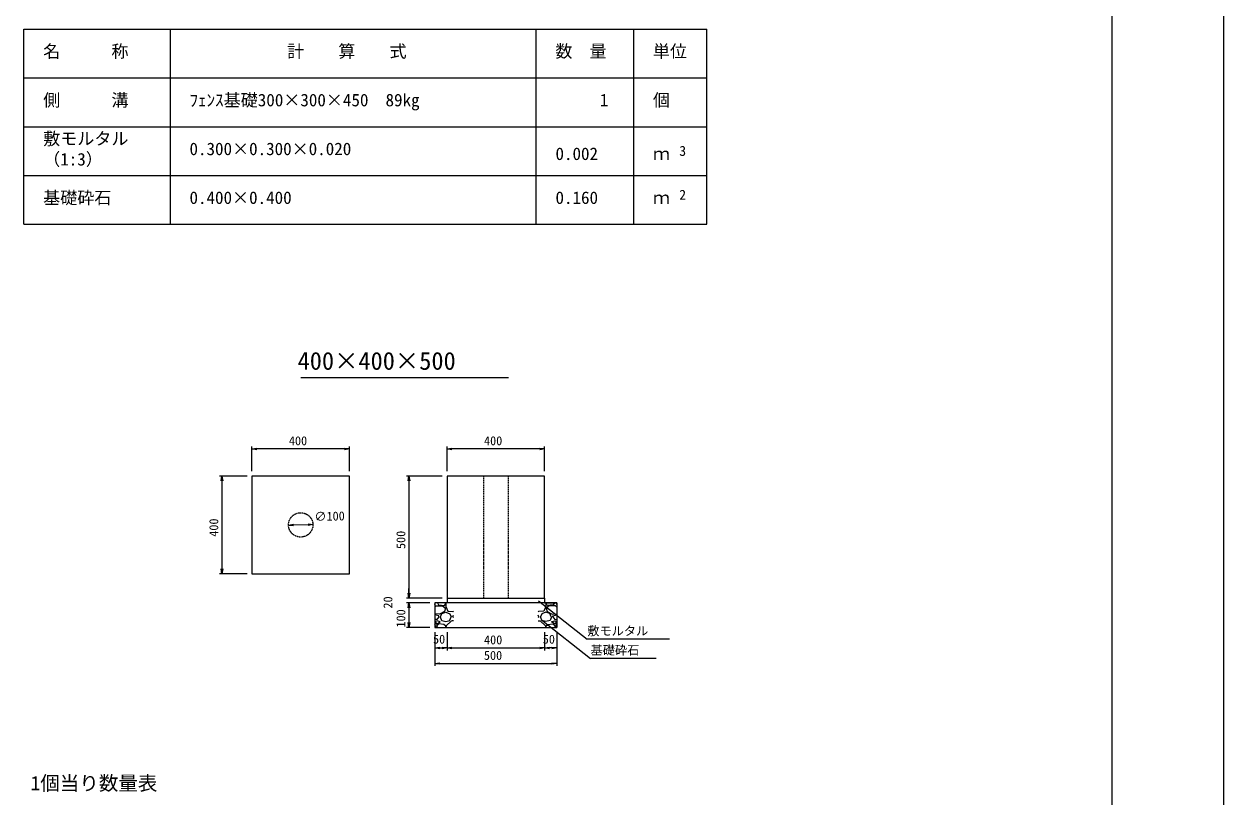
# Model space of a CAD drawing. Units: millimetres, scale not verified. Extents: x 4 to 84104, y 1 to 59401.
# Drawn here: x 59504 to 84104, y 30750 to 46587 of the extents above; entities that cross this region are included whole.
import ezdxf
from ezdxf.enums import TextEntityAlignment as Align

# ---------------------------------------------------------------- set-up
doc = ezdxf.new("R2010")
doc.units = ezdxf.units.MM
doc.header["$LTSCALE"] = 100
doc.linetypes.add('USER1', pattern=[0.375, 0.25, -0.125])
for name, color, linetype, lineweight in [('D-MTR-FRAM（材料表図枠）', 2, 'Continuous', 18), ('D-STR-DIM（寸法）', 7, 'Continuous', 18), ('D-STR-HTXT（旗揚げ）', 7, 'Continuous', 18), ('D-STR-STR1（構造物）', 7, 'USER1', 18), ('D-STR-STRn（構造物）', 7, 'Continuous', 18), ('D-STR（構造物外形線）', 1, 'Continuous', 18), ('D-TTL(外枠）', 2, 'Continuous', 18), ('D-TTL-TXT（文字）', 7, 'Continuous', 18), ('DEFPOINTS_2', 8, 'Continuous', 18)]:
    doc.layers.add(name, color=color, linetype=linetype, lineweight=lineweight)
for name, color, linetype in [('D-MTR-TXT(文字列）', 7, 'Continuous'), ('D-MTR（材料表タイトル）', 7, 'Continuous'), ('D-STR-TXT（文字）', 7, 'Continuous')]:
    doc.layers.add(name, color=color, linetype=linetype)
doc.styles.add('ＭＳ ゴシック', font='')
doc.styles.get('ＭＳ ゴシック').set_extended_font_data('MS Gothic')

msp = doc.modelspace()

# ---------------------------------------------------------------- linework, layer by layer
at = {"layer": 'D-MTR-FRAM（材料表図枠）'}
for p, q in [((59504, 46482.9), (73504, 46482.9)), ((59504, 42482.9), (59504, 46482.9)), ((62504, 42482.9), (62504, 46482.9)), ((70004, 42482.9), (70004, 46482.9)), ((72004, 43282.9), (72004, 46482.9)), ((72004, 42482.9), (72004, 46482.9)), ((73504, 42482.9), (73504, 46482.9)), ((59504, 45482.9), (73504, 45482.9)), ((59504, 44482.9), (73504, 44482.9)), ((59504, 43482.9), (73504, 43482.9)), ((59504, 42482.9), (73504, 42482.9))]:
    msp.add_line(p, q, dxfattribs=at)
at = {"layer": 'D-STR-DIM（寸法）'}
for p, q in [((64176.7, 37424.3), (64176.7, 37931.6)), ((64176.7, 37881.6), (64276.7, 37898.3)), ((66076.7, 37898.3), (66176.7, 37881.6)), ((66176.7, 37424.3), (66176.7, 37931.6)), ((68176.7, 37424.3), (68176.7, 37931.6)), ((68176.7, 37881.6), (68276.7, 37898.3)), ((70076.7, 37898.3), (70176.7, 37881.6)), ((70176.7, 37424.3), (70176.7, 37931.6)), ((64276.7, 37865), (64176.7, 37881.6)), ((64176.7, 37881.6), (64276.7, 37881.6)), ((66076.7, 37881.6), (64276.7, 37881.6)), ((66176.7, 37881.6), (66076.7, 37865)), ((66176.7, 37881.6), (66076.7, 37881.6)), ((68276.7, 37865), (68176.7, 37881.6)), ((68176.7, 37881.6), (68276.7, 37881.6)), ((70076.7, 37881.6), (68276.7, 37881.6)), ((70176.7, 37881.6), (70076.7, 37865)), ((70176.7, 37881.6), (70076.7, 37881.6)), ((64076.7, 37324.3), (63510.6, 37324.3)), ((63543.9, 37224.3), (63560.6, 37324.3)), ((63560.6, 37324.3), (63577.3, 37224.3)), ((63560.6, 37324.3), (63560.6, 37224.3)), ((63560.6, 37224.3), (63560.6, 35424.3)), ((68076.7, 37324.3), (67346.1, 37324.3)), ((67379.4, 37224.3), (67396.1, 37324.3)), ((67396.1, 37324.3), (67412.7, 37224.3)), ((67396.1, 37324.3), (67396.1, 37224.3)), ((67396.1, 37224.3), (67396.1, 34924.3)), ((64926.7, 36318.3), (65026.3, 36337.3)), ((64926.7, 36318.3), (65026.7, 36320.7)), ((65027.1, 36304), (64926.7, 36318.3)), ((65326.6, 36328), (65026.7, 36320.7)), ((65326.2, 36344.6), (65426.6, 36330.4)), ((65426.6, 36330.4), (65326.6, 36328)), ((65426.6, 36330.4), (65327, 36311.3)), ((63560.6, 35324.3), (63543.9, 35424.3)), ((63577.3, 35424.3), (63560.6, 35324.3)), ((63560.6, 35324.3), (63560.6, 35424.3)), ((64076.7, 35324.3), (63510.6, 35324.3)), ((67396.1, 34924.3), (67396.1, 35024.3)), ((68076.7, 34824.3), (67346.1, 34824.3)), ((68076.7, 34824.3), (67346.1, 34824.3)), ((67826.7, 34724.3), (67346.1, 34724.3)), ((67826.7, 34724.3), (67346.1, 34724.3)), ((67396.1, 34824.3), (67379.4, 34924.3)), ((67396.1, 34824.3), (67379.4, 34924.3)), ((67379.4, 34624.3), (67396.1, 34724.3)), ((67379.4, 34624.3), (67396.1, 34724.3)), ((67412.7, 34924.3), (67396.1, 34824.3)), ((67396.1, 34824.3), (67396.1, 34924.3)), ((67412.7, 34924.3), (67396.1, 34824.3)), ((67396.1, 34824.3), (67396.1, 34924.3)), ((67396.1, 34724.3), (67412.7, 34624.3)), ((67396.1, 34724.3), (67396.1, 34624.3)), ((67396.1, 34724.3), (67412.7, 34624.3)), ((67396.1, 34724.3), (67396.1, 34624.3)), ((67396.1, 34624.3), (67396.1, 34324.3)), ((67396.1, 34624.3), (67396.1, 34524.3)), ((67826.7, 34224.3), (67346.1, 34224.3)), ((67396.1, 34224.3), (67379.4, 34324.3)), ((67412.7, 34324.3), (67396.1, 34224.3)), ((67396.1, 34224.3), (67396.1, 34324.3)), ((67926.7, 34124.3), (67926.7, 33753)), ((67926.7, 34124.3), (67926.7, 33434.4)), ((68176.7, 34124.3), (68176.7, 33753)), ((68176.7, 34124.3), (68176.7, 33753)), ((70176.7, 34124.3), (70176.7, 33753)), ((70176.7, 34124.3), (70176.7, 33753)), ((70426.7, 34124.3), (70426.7, 33753)), ((70426.7, 34124.3), (70426.7, 33434.4)), ((67926.7, 33803), (68026.7, 33819.7)), ((68026.7, 33786.3), (67926.7, 33803)), ((67926.7, 33803), (68026.7, 33803)), ((68026.7, 33803), (68076.7, 33803)), ((68076.7, 33819.7), (68176.7, 33803)), ((68176.7, 33803), (68076.7, 33786.3)), ((68176.7, 33803), (68076.7, 33803)), ((68176.7, 33803), (68276.7, 33819.7)), ((68276.7, 33786.3), (68176.7, 33803)), ((68176.7, 33803), (68276.7, 33803)), ((68276.7, 33803), (70076.7, 33803)), ((70076.7, 33819.7), (70176.7, 33803)), ((70176.7, 33803), (70076.7, 33786.3)), ((70176.7, 33803), (70076.7, 33803)), ((70176.7, 33803), (70276.7, 33819.7)), ((70276.7, 33786.3), (70176.7, 33803)), ((70176.7, 33803), (70276.7, 33803)), ((70326.7, 33803), (70276.7, 33803)), ((70326.7, 33819.7), (70426.7, 33803)), ((70426.7, 33803), (70326.7, 33786.3)), ((70426.7, 33803), (70326.7, 33803)), ((67926.7, 33484.4), (68026.7, 33501.1)), ((68026.7, 33467.7), (67926.7, 33484.4)), ((67926.7, 33484.4), (68026.7, 33484.4)), ((68026.7, 33484.4), (70326.7, 33484.4)), ((70326.7, 33501.1), (70426.7, 33484.4)), ((70426.7, 33484.4), (70326.7, 33467.7)), ((70426.7, 33484.4), (70326.7, 33484.4))]:
    msp.add_line(p, q, dxfattribs=at)
at = {"layer": 'D-STR-HTXT（旗揚げ）'}
for p, q in [((70048.2, 34770.4), (71050.8, 33981.3)), ((70113.6, 34378), (71116.2, 33588.8)), ((72736.4, 33981.3), (71050.8, 33981.3)), ((72465.3, 33587.5), (71117.9, 33587.5))]:
    msp.add_line(p, q, dxfattribs=at)
at = {"layer": 'D-STR-STR1（構造物）'}
for p, q in [((68926.7, 37324.3), (68926.7, 34824.3)), ((69426.7, 37324.3), (69426.7, 34824.3))]:
    msp.add_line(p, q, dxfattribs=at)
msp.add_circle((65176.7, 36324.3), 250, dxfattribs=at)
at = {"layer": 'D-STR-STRn（構造物）'}
for p, q in [((68176.7, 34724.3), (67926.7, 34724.3)), ((67926.7, 34724.3), (67926.7, 34224.3)), ((67926.7, 34696.8), (67935.5, 34724.3)), ((67977.4, 34724.3), (68001, 34688.9)), ((68001.2, 34688.5), (68126.2, 34673.5)), ((68127.4, 34674), (68152.4, 34719)), ((68154.1, 34724.3), (68150.6, 34649.3)), ((68151.2, 34718.6), (68151.2, 34724.3)), ((68176.7, 34824.3), (68176.7, 34724.3)), ((70426.7, 34724.3), (68176.7, 34724.3)), ((70176.7, 34824.3), (70176.7, 34724.3)), ((70176.7, 34724.3), (70426.7, 34724.3)), ((70199.2, 34724.3), (70202.7, 34649.3)), ((70225.9, 34674), (70200.9, 34719)), ((70202.1, 34718.6), (70202.1, 34724.3)), ((70352.1, 34688.5), (70227.1, 34673.5)), ((70375.9, 34724.3), (70352.3, 34688.9)), ((70426.7, 34696.8), (70417.8, 34724.3)), ((70426.7, 34724.3), (70426.7, 34224.3)), ((67926.7, 34637.8), (67950.7, 34664.5)), ((68021.2, 34493.7), (67926.7, 34501.2)), ((68006.2, 34463.9), (67926.7, 34483.7)), ((67951.2, 34663.6), (68081.2, 34663.6)), ((68011.2, 34437.9), (68006.2, 34462.9)), ((68125.5, 34549.8), (68020.5, 34494.8)), ((68040.4, 34438.4), (68070.4, 34508.4)), ((68071.2, 34508.5), (68151.2, 34533.5)), ((68081, 34664.5), (68146, 34619.5)), ((68146.9, 34618.4), (68126.9, 34548.4)), ((68149.9, 34650.7), (68189.9, 34555.7)), ((68151.2, 34533.7), (68231.2, 34503.7)), ((68191.3, 34553.7), (68296.3, 34548.7)), ((68231.2, 34503.3), (68261.2, 34438.3)), ((68235.6, 34369.6), (68260.6, 34439.6)), ((68308.5, 34426.8), (68295.9, 34440.5)), ((68296, 34439), (68308.5, 34472.1)), ((68296.5, 34546.1), (68308.5, 34555.3)), ((70056.8, 34546.1), (70044.9, 34555.3)), ((70057.3, 34439), (70044.9, 34472.1)), ((70044.9, 34426.8), (70057.4, 34440.5)), ((70162.1, 34553.7), (70057.1, 34548.7)), ((70122.1, 34503.3), (70092.1, 34438.3)), ((70117.7, 34369.6), (70092.7, 34439.6)), ((70202.1, 34533.7), (70122.1, 34503.7)), ((70203.4, 34650.7), (70163.4, 34555.7)), ((70282.1, 34508.5), (70202.1, 34533.5)), ((70206.4, 34618.4), (70226.4, 34548.4)), ((70272.3, 34664.5), (70207.3, 34619.5)), ((70227.8, 34549.8), (70332.8, 34494.8)), ((70402.1, 34663.6), (70272.1, 34663.6)), ((70312.9, 34438.4), (70282.9, 34508.4)), ((70332.1, 34493.7), (70426.7, 34501.2)), ((70342.1, 34437.9), (70347.1, 34462.9)), ((70347.1, 34463.9), (70426.7, 34483.7)), ((70426.7, 34637.8), (70402.6, 34664.5)), ((67966.4, 34388.3), (67926.7, 34384.9)), ((67948, 34259.1), (67926.7, 34294)), ((67926.7, 34224.3), (70426.7, 34224.3)), ((67935.5, 34224.3), (67946.2, 34257.9)), ((67940.8, 34343.6), (67960.8, 34293.6)), ((67976.3, 34359.1), (67941.3, 34344.1)), ((67961, 34248.9), (67977.4, 34224.3)), ((68011.1, 34298.5), (67961.1, 34248.5)), ((67961.6, 34293.7), (68036.6, 34338.7)), ((68010.7, 34439.5), (67965.7, 34389.5)), ((68036.4, 34338.8), (67976.4, 34358.8)), ((68111.3, 34283.5), (68011.3, 34298.5)), ((68035.5, 34438.9), (68065.5, 34368.9)), ((68066.1, 34368.6), (68151.1, 34343.6)), ((68152.3, 34247.6), (68112.3, 34282.6)), ((68151, 34343.8), (68236, 34368.8)), ((68151.2, 34224.3), (68151.2, 34248.6)), ((68155.6, 34254.3), (68154.1, 34224.3)), ((68270.7, 34358.5), (68155.7, 34253.5)), ((68308.5, 34355.7), (68271.2, 34358.8)), ((70044.9, 34355.7), (70082.1, 34358.8)), ((70082.6, 34358.5), (70197.6, 34253.5)), ((70202.4, 34343.8), (70117.4, 34368.8)), ((70197.7, 34254.3), (70199.2, 34224.3)), ((70201, 34247.6), (70241, 34282.6)), ((70202.1, 34224.3), (70202.1, 34248.6)), ((70287.2, 34368.6), (70202.2, 34343.6)), ((70242.1, 34283.5), (70342.1, 34298.5)), ((70317.8, 34438.9), (70287.8, 34368.9)), ((70391.7, 34293.7), (70316.7, 34338.7)), ((70317, 34338.8), (70377, 34358.8)), ((70342.2, 34298.5), (70392.2, 34248.5)), ((70342.6, 34439.5), (70387.6, 34389.5)), ((70392.3, 34248.9), (70375.9, 34224.3)), ((70377, 34359.1), (70412, 34344.1)), ((70386.9, 34388.3), (70426.7, 34384.9)), ((70412.5, 34343.6), (70392.5, 34293.6)), ((70405.4, 34259.1), (70426.7, 34294)), ((70417.8, 34224.3), (70407.1, 34257.9))]:
    msp.add_line(p, q, dxfattribs=at)
at = {"layer": 'D-STR（構造物外形線）'}
for p, q in [((64176.7, 37324.3), (64176.7, 35324.3)), ((66176.7, 37324.3), (64176.7, 37324.3)), ((66176.7, 35324.3), (66176.7, 37324.3)), ((68176.7, 37324.3), (68176.7, 34824.3)), ((70176.7, 37324.3), (68176.7, 37324.3)), ((70176.7, 34824.3), (70176.7, 37324.3)), ((64176.7, 35324.3), (66176.7, 35324.3)), ((68176.7, 34824.3), (70176.7, 34824.3))]:
    msp.add_line(p, q, dxfattribs=at)
at = {"layer": 'D-TTL(外枠）'}
msp.add_line((81803.7, 57401), (81803.7, 2001), dxfattribs=at)
at = {"layer": 'D-TTL-TXT（文字）'}
msp.add_line((65176.7, 39342), (69434.1, 39342), dxfattribs=at)
at = {"layer": 'DEFPOINTS_2'}
msp.add_line((84103.7, 1), (84103.7, 59401), dxfattribs=at)

# ---------------------------------------------------------------- texts
at = {"layer": 'D-MTR-TXT(文字列）', "style": 'ＭＳ ゴシック'}
for s, height, p in [('名\u3000\u3000\u3000称', 256.6, (59896.3, 45823.2)), ('計\u3000\u3000算\u3000\u3000式', 256.6, (64897.1, 45823.2)), ('数\u3000量', 256.6, (70396.3, 45823.2)), ('単位', 256.6, (72396.3, 45823.2)), ('側\u3000\u3000\u3000溝', 256.6, (59896.3, 44823.2)), ('ﾌｪﾝｽ基礎300×300×450\u300089kg', 256.6, (62896.3, 44823.2)), ('1', 256.6, (71308.6, 44823.2)), ('個', 256.6, (72396.3, 44823.2)), ('敷モルタル', 256.6, (59896.3, 44033.3)), ('0.300×0.300×0.020', 256.6, (62896.3, 43823.2)), ('0.002', 256.6, (70399, 43723.2)), ('3', 205.3, (72936.5, 43823.7)), ('（1:3）', 256.6, (59896.3, 43611)), ('ｍ', 256.6, (72396.3, 43723.2)), ('基礎砕石', 256.6, (59896.3, 42823.2)), ('0.400×0.400', 256.6, (62896.3, 42823.2)), ('0.160', 256.6, (70399, 42823.2)), ('ｍ', 256.6, (72396.3, 42823.2)), ('2', 205.3, (72936.5, 42923.7))]:
    msp.add_text(s, height=height, dxfattribs=at).set_placement(p, align=Align.BOTTOM_LEFT)
at = {"layer": 'D-MTR（材料表タイトル）', "style": 'ＭＳ ゴシック'}
msp.add_text('1個当り数量表', height=293.3, dxfattribs=at).set_placement((59638.3, 30798.8), align=Align.BOTTOM_LEFT)
at = {"layer": 'D-STR-DIM（寸法）', "style": 'ＭＳ ゴシック'}
for s, p in [('400', (64934.3, 37901.6)), ('400', (68934.3, 37901.6)), ('50', (67888.6, 33836.3)), ('400', (68934.3, 33823)), ('50', (70138.6, 33836.3)), ('500', (68932.4, 33504.4))]:
    msp.add_text(s, height=183.3, dxfattribs=at).set_placement(p, align=Align.BOTTOM_LEFT)
for s, rotation, p in [('400', 90, (63540.6, 36081.9)), ('∅100', 1.392, (65460, 36348.6)), ('500', 90, (67376.1, 35830)), ('20', 90, (67110.4, 34610.6)), ('100', 90, (67376.1, 34221.1))]:
    msp.add_text(s, height=183.3, rotation=rotation, dxfattribs=at).set_placement(p, align=Align.BOTTOM_LEFT)
at = {"layer": 'D-STR-TXT（文字）', "style": 'ＭＳ ゴシック'}
for s, p in [('敷モルタル', (71050.8, 34006.5)), ('基礎砕石', (71117.9, 33612.8))]:
    msp.add_text(s, height=183.3, dxfattribs=at).set_placement(p, align=Align.BOTTOM_LEFT)
at = {"layer": 'D-TTL-TXT（文字）', "style": 'ＭＳ ゴシック'}
msp.add_text('400×400×500', height=366.6, dxfattribs=at).set_placement((65112.4, 39392), align=Align.BOTTOM_LEFT)

doc.saveas('drawing.dxf')
